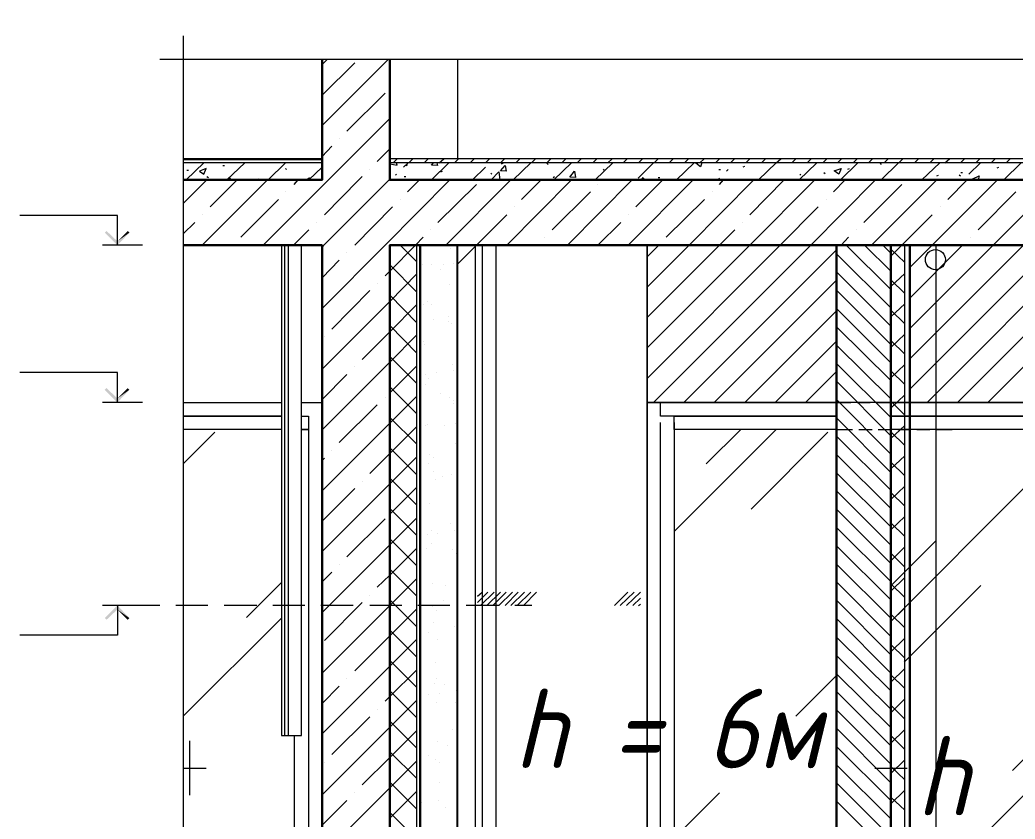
# Model space of a CAD drawing. Header units: millimetres. Extents: x -356862 to 418287, y 0 to 839748.
# Drawn here: x 371350 to 375108, y 774891 to 777908 of the extents above; entities that cross this region are included whole.
import ezdxf

# ---------------------------------------------------------------- set-up
doc = ezdxf.new("R2010")
doc.units = ezdxf.units.MM
doc.layers.add('PDF _Геометрия', color=7, linetype='Continuous', true_color=0xbababa)
doc.layers.add('PDF _Сплошная заливка', color=7, linetype='Continuous', true_color=0xf50000)
doc.styles.add('ISOCPEUR_I', font='isocpeui.ttf', dxfattribs={"width": 0.9, "height": 2.5})

msp = doc.modelspace()

# ---------------------------------------------------------------- linework, layer by layer
at = {"layer": 'PDF _Геометрия', "color": 7, "lineweight": 5}
for points in [[(396957.4412, 777758.3315), (396868.6783, 777758.3315), (384491.668, 777758.3315), (384454.8639, 777907.713), (384381.2556, 777611.1151), (384344.4515, 777758.3315), (371967.4412, 777758.3315), (371878.6783, 777758.3315)], [(371967.4412, 777847.0944), (371967.4412, 777758.3315), (371967.4412, 773159.981), (371818.0598, 773123.1769), (372114.6577, 773049.5687), (371967.4412, 773012.7645), (371967.4412, 768414.414), (371967.4412, 768325.6511)], [(372491.3587, 777383.7955), (371967.4412, 777383.7955)], [(372491.3587, 777379.4656), (371967.4412, 777379.4656)], [(395965.8948, 777383.7955), (372746.8227, 777383.7955)], [(372491.3587, 777368.6408), (371967.4412, 777368.6408)], [(395965.8948, 777368.6408), (372746.8227, 777368.6408)], [(372337.6474, 777056.8882), (372337.6474, 775205.8573), (372363.6268, 775205.8573)], [(372350.6371, 775205.8573), (372350.6371, 777056.8882)], [(371967.4412, 776463.6924), (372337.6474, 776463.6924)], [(372413.4206, 776463.6924), (372491.3587, 776463.6924)], [(374318.5752, 773701.2181), (373718.8845, 773701.2181), (373718.8845, 776463.6924), (374433.3175, 776463.6924)], [(374638.9876, 776463.6924), (375559.0907, 776463.6924), (375559.0907, 773701.2181), (374753.7299, 773701.2181)]]:
    msp.add_lwpolyline(points, dxfattribs=at)
at = {"layer": 'PDF _Геометрия', "color": 7, "lineweight": 30}
for points in [[(372491.3587, 777758.3315), (372491.3587, 777303.6924), (371967.4412, 777303.6924)], [(395965.8948, 777758.3315), (395965.8948, 777303.6924), (372746.8227, 777303.6924), (372746.8227, 777758.3315)], [(371967.4412, 777056.8882), (372491.3587, 777056.8882), (372491.3587, 773006.2697), (371967.4412, 773006.2697)], [(379139.9154, 768659.0532), (372746.8227, 768659.0532), (372746.8227, 772761.6305), (372746.8227, 773006.2697), (372746.8227, 777056.8882), (378628.9876, 777056.8882)], [(374433.3175, 773006.2697), (374433.3175, 777056.8882), (374638.9876, 777056.8882), (374638.9876, 768793.28), (374433.3175, 768793.28), (374433.3175, 777056.8882)]]:
    msp.add_lwpolyline(points, dxfattribs=at)
at = {"layer": 'PDF _Геометрия', "lineweight": 5}
for points in [[(372491.3587, 777738.847), (372510.8433, 777758.3315)], [(372491.3587, 777509.3625), (372740.3278, 777758.3315)], [(372491.3587, 777624.1047), (372614.7608, 777745.3419)], [(372584.4515, 777487.713), (372729.5031, 777630.5996)], [(372268.369, 777056.8882), (372515.1732, 777303.6924), (372746.8227, 777535.3419)], [(372556.3072, 777459.5687), (372556.3072, 777459.5687)], [(372491.3587, 777392.4553), (372528.1629, 777431.4243)], [(372699.1938, 777372.9707), (372746.8227, 777420.5996)], [(371978.266, 777303.6924), (372045.3794, 777368.6408)], [(372116.8227, 777357.8161), (372123.3175, 777357.8161)], [(372131.9773, 777303.6924), (372199.0907, 777368.6408)], [(372287.8536, 777303.6924), (372352.802, 777368.6408)], [(372352.802, 777346.9913), (372357.1319, 777342.6614)], [(372441.5649, 777303.6924), (372491.3587, 777351.3212)], [(372671.0495, 777344.8264), (372671.0495, 777344.8264)], [(372746.8227, 777368.6408), (372746.8227, 777368.6408)], [(372746.8227, 777364.3109), (372774.967, 777359.981), (372772.802, 777368.6408)], [(372798.7814, 777351.3212), (372816.101, 777368.6408)], [(372807.4412, 777357.8161), (372813.9361, 777362.146)], [(372904.8639, 777303.6924), (372969.8123, 777368.6408)], [(372924.3484, 777368.6408), (372926.5134, 777357.8161), (372904.8639, 777359.981), (372911.3587, 777368.6408)], [(373058.5752, 777303.6924), (373108.369, 777351.3212)], [(373168.9876, 777364.3109), (373175.4824, 777366.4759)], [(373212.2866, 777303.6924), (373279.4, 777368.6408)], [(373340.0185, 777366.4759), (373344.3484, 777362.146)], [(373365.9979, 777303.6924), (373433.1113, 777368.6408)], [(373521.8742, 777303.6924), (373588.9876, 777368.6408)], [(373552.1835, 777340.4965), (373556.5134, 777344.8264)], [(373684.2453, 777310.1872), (373742.6989, 777368.6408), (373738.369, 777366.4759)], [(373829.2969, 777303.6924), (373896.4103, 777368.6408)], [(373924.5546, 777368.6408), (373920.2247, 777353.4862), (373902.9051, 777366.4759), (373909.4, 777368.6408)], [(373989.5031, 777342.6614), (373995.9979, 777342.6614)], [(374017.6474, 777336.1666), (374024.1422, 777342.6614)], [(374050.1216, 777366.4759), (374050.1216, 777368.6408)], [(374080.4309, 777353.4862), (374086.9257, 777355.6511)], [(374138.8845, 777303.6924), (374205.9979, 777368.6408)], [(374292.5959, 777303.6924), (374357.5443, 777366.4759)], [(374448.4721, 777303.6924), (374513.4206, 777368.6408)], [(374476.6165, 777344.8264), (374483.1113, 777346.9913)], [(374597.8536, 777366.4759), (374602.1835, 777362.146)], [(374602.1835, 777303.6924), (374667.1319, 777368.6408)], [(374755.8948, 777303.6924), (374823.0082, 777368.6408)], [(374933.4206, 777325.3419), (374976.7196, 777368.6408)], [(375039.5031, 777349.1563), (375045.9979, 777351.3212)], [(375065.4824, 777303.6924), (375130.4309, 777368.6408)], [(371967.4412, 777214.9295), (372056.2041, 777303.6924)], [(371980.4309, 777340.4965), (371986.9257, 777340.4965)], [(372038.8845, 777056.8882), (372285.6886, 777303.6924)], [(372056.2041, 777316.6821), (372062.6989, 777312.3522)], [(372069.1938, 777201.9398), (372170.9464, 777303.6924)], [(372140.6371, 777312.3522), (372144.967, 777305.8573)], [(372251.0495, 777308.0223), (372255.3794, 777303.6924)], [(372385.2763, 777286.3728), (372400.4309, 777303.6924)], [(372437.235, 777308.0223), (372443.7299, 777312.3522)], [(372491.3587, 777048.2285), (372497.8536, 777056.8882), (372744.6577, 777303.6924), (372746.8227, 777303.6924)], [(372491.3587, 776818.7439), (372729.5031, 777056.8882), (372974.1422, 777303.6924)], [(372500.0185, 777171.6305), (372629.9154, 777303.6924), (372642.9051, 777316.6821)], [(372768.4721, 777321.012), (372772.802, 777325.3419)], [(372800.9464, 777316.6821), (372807.4412, 777316.6821)], [(372813.9361, 777258.2285), (372859.4, 777303.6924)], [(372939.5031, 777334.0017), (372945.9979, 777336.1666)], [(372958.9876, 777056.8882), (373203.6268, 777303.6924)], [(373127.8536, 777329.6718), (373132.1835, 777325.3419)], [(373140.8433, 777303.6924), (373130.0185, 777303.6924), (373158.1629, 777334.0017), (373162.4928, 777303.6924)], [(373188.4721, 777056.8882), (373433.1113, 777303.6924)], [(373244.7608, 777230.0841), (373318.369, 777303.6924)], [(373363.833, 777312.3522), (373368.1629, 777316.6821)], [(373417.9567, 777056.8882), (373662.5959, 777303.6924)], [(373647.4412, 777056.8882), (373892.0804, 777303.6924)], [(373675.5855, 777201.9398), (373777.3381, 777303.6924)], [(373697.235, 777303.6924), (373703.7299, 777312.3522), (373705.8948, 777303.6924)], [(373760.0185, 777312.3522), (373766.5134, 777312.3522)], [(373876.9257, 777056.8882), (374121.5649, 777303.6924)], [(373985.1732, 777303.6924), (373991.668, 777310.1872)], [(373991.668, 777286.3728), (374006.8227, 777303.6924)], [(374106.4103, 777056.8882), (374351.0495, 777303.6924)], [(374106.4103, 777171.6305), (374236.3072, 777303.6924)], [(374294.7608, 777321.012), (374299.0907, 777325.3419)], [(374335.8948, 777056.8882), (374580.534, 777303.6924)], [(374385.6886, 777331.8367), (374390.0185, 777327.5068)], [(374422.4928, 777258.2285), (374465.7917, 777303.6924)], [(374565.3794, 777056.8882), (374812.1835, 777303.6924)], [(374794.8639, 777056.8882), (375041.668, 777303.6924)], [(374812.1835, 777318.847), (374818.6783, 777321.012)], [(374853.3175, 777230.0841), (374926.9257, 777303.6924)], [(374896.6165, 777323.1769), (374900.9464, 777318.847)], [(374903.1113, 777331.8367), (374909.6062, 777331.8367)], [(374955.0701, 777303.6924), (374948.5752, 777308.0223), (374972.3897, 777318.847), (374968.0598, 777303.6924)], [(375024.3484, 777056.8882), (375271.1526, 777303.6924)], [(375037.3381, 777303.6924), (375037.3381, 777303.6924)], [(372928.6783, 777143.4862), (373073.7299, 777286.3728)], [(373532.6989, 777286.3728), (373532.6989, 777286.3728)], [(374537.235, 777143.4862), (374680.1216, 777286.3728)], [(372183.9361, 777087.1975), (372326.8227, 777230.0841)], [(372354.967, 777258.2285), (372354.967, 777258.2285)], [(372785.7917, 777230.0841), (372785.7917, 777230.0841)], [(373359.5031, 777115.3419), (373504.5546, 777258.2285)], [(373790.3278, 777087.1975), (373935.3794, 777230.0841)], [(373963.5237, 777258.2285), (373963.5237, 777258.2285)], [(374394.3484, 777230.0841), (374394.3484, 777230.0841)], [(374968.0598, 777115.3419), (375110.9464, 777258.2285)], [(372614.7608, 777056.8882), (372757.6474, 777201.9398)], [(373216.6165, 777201.9398), (373216.6165, 777201.9398)], [(374221.1526, 777056.8882), (374364.0391, 777201.9398)], [(374825.1732, 777201.9398), (374825.1732, 777201.9398)], [(372038.8845, 777171.6305), (372038.8845, 777171.6305)], [(373073.7299, 777056.8882), (373188.4721, 777171.6305)], [(373647.4412, 777171.6305), (373647.4412, 777171.6305)], [(374680.1216, 777056.8882), (374794.8639, 777171.6305)], [(371967.4412, 777100.1872), (372010.7402, 777143.4862)], [(372469.7093, 777143.4862), (372469.7093, 777143.4862)], [(373532.6989, 777056.8882), (373619.2969, 777143.4862)], [(374078.266, 777143.4862), (374078.266, 777143.4862)], [(372383.1113, 777056.8882), (372441.5649, 777115.3419)], [(372844.2453, 777056.8882), (372872.3897, 777087.1975)], [(372900.534, 777115.3419), (372900.534, 777115.3419)], [(373331.3587, 777087.1975), (373331.3587, 777087.1975)], [(373991.668, 777056.8882), (374050.1216, 777115.3419)], [(374450.6371, 777056.8882), (374478.7814, 777087.1975)], [(374509.0907, 777115.3419), (374509.0907, 777115.3419)], [(374939.9154, 777087.1975), (374939.9154, 777087.1975)], [(372153.6268, 777056.8882), (372153.6268, 777056.8882)], [(373303.2144, 777056.8882), (373303.2144, 777056.8882)], [(373762.1835, 777056.8882), (373762.1835, 777056.8882)], [(374638.9876, 776890.1872), (374470.1216, 777056.8882)], [(374638.9876, 776959.4656), (374539.4, 777056.8882)], [(374638.9876, 777026.579), (374608.6783, 777056.8882)], [(374909.6062, 777056.8882), (374909.6062, 777056.8882)], [(372584.4515, 777028.7439), (372584.4515, 777028.7439)], [(374638.9876, 776820.9089), (374433.3175, 777024.414)], [(372491.3587, 776933.4862), (372556.3072, 777000.5996)], [(372729.5031, 776942.146), (372746.8227, 776959.4656)], [(374638.9876, 776751.6305), (374433.3175, 776957.3006)], [(372699.1938, 776914.0017), (372699.1938, 776914.0017)], [(372528.1629, 776740.8058), (372671.0495, 776885.8573)], [(374638.9876, 776682.3522), (374433.3175, 776888.0223)], [(372491.3587, 776589.2594), (372746.8227, 776844.7233)], [(374638.9876, 776613.0738), (374433.3175, 776818.7439)], [(374638.9876, 776545.9604), (374433.3175, 776749.4656)], [(372500.0185, 776712.6614), (372500.0185, 776712.6614)], [(372642.9051, 776626.0635), (372746.8227, 776729.981)], [(374638.9876, 776476.6821), (374433.3175, 776680.1872)], [(372491.3587, 776359.7748), (372746.8227, 776615.2388)], [(372614.7608, 776597.9192), (372614.7608, 776597.9192)], [(374638.9876, 776407.4037), (374433.3175, 776610.9089)], [(372491.3587, 776474.5171), (372584.4515, 776569.7748)], [(374638.9876, 776338.1254), (374433.3175, 776543.7955)], [(372729.5031, 776483.1769), (372729.5031, 776483.1769)], [(372556.3072, 776312.146), (372699.1938, 776455.0326)], [(374638.9876, 776268.847), (374433.3175, 776474.5171)], [(374638.9876, 776199.5687), (374433.3175, 776405.2388)], [(372491.3587, 776130.2903), (372746.8227, 776385.7542)], [(374638.9876, 776132.4553), (374433.3175, 776335.9604)], [(372491.3587, 776245.0326), (372500.0185, 776253.6924)], [(372528.1629, 776281.8367), (372528.1629, 776281.8367)], [(372671.0495, 776195.2388), (372746.8227, 776271.012)], [(374638.9876, 776063.1769), (374433.3175, 776266.6821)], [(374638.9876, 775993.8986), (374433.3175, 776197.4037)], [(372491.3587, 775900.8058), (372746.8227, 776156.2697)], [(372491.3587, 776015.548), (372614.7608, 776138.9501)], [(372642.9051, 776167.0944), (372642.9051, 776167.0944)], [(374638.9876, 775924.6202), (374433.3175, 776130.2903)], [(374638.9876, 775855.3419), (374433.3175, 776061.012)], [(372584.4515, 775881.3212), (372729.5031, 776024.2078)], [(374638.9876, 775788.2285), (374433.3175, 775991.7336)], [(372491.3587, 775671.3212), (372746.8227, 775926.7852)], [(374638.9876, 775718.9501), (374433.3175, 775922.4553)], [(372556.3072, 775851.012), (372556.3072, 775851.012)], [(374638.9876, 775649.6718), (374433.3175, 775853.1769)], [(372491.3587, 775786.0635), (372528.1629, 775822.8676)], [(372699.1938, 775766.579), (372746.8227, 775812.0429)], [(374638.9876, 775580.3934), (374433.3175, 775786.0635)], [(372671.0495, 775736.2697), (372671.0495, 775736.2697)], [(372491.3587, 775441.8367), (372746.8227, 775697.3006)], [(372500.0185, 775565.2388), (372642.9051, 775708.1254)], [(374638.9876, 775511.1151), (374433.3175, 775716.7852)], [(374638.9876, 775441.8367), (374433.3175, 775647.5068)], [(372614.7608, 775450.4965), (372746.8227, 775582.5584)], [(374638.9876, 775374.7233), (374433.3175, 775578.2285)], [(374638.9876, 775305.445), (374433.3175, 775508.9501)], [(372491.3587, 775212.3522), (372746.8227, 775467.8161)], [(374638.9876, 775236.1666), (374433.3175, 775439.6718)], [(372491.3587, 775327.0944), (372556.3072, 775392.0429)], [(372584.4515, 775420.1872), (372584.4515, 775420.1872)], [(372729.5031, 775335.7542), (372746.8227, 775353.0738)], [(374638.9876, 775166.8882), (374433.3175, 775372.5584)], [(372528.1629, 775134.414), (372671.0495, 775277.3006)], [(372699.1938, 775305.445), (372699.1938, 775305.445)], [(374638.9876, 775097.6099), (374433.3175, 775303.28)], [(372491.3587, 774982.8676), (372746.8227, 775238.3315)], [(374638.9876, 775028.3315), (374433.3175, 775234.0017)], [(374638.9876, 774961.2181), (374433.3175, 775164.7233)], [(372500.0185, 775106.2697), (372500.0185, 775106.2697)], [(372642.9051, 775019.6718), (372746.8227, 775123.5893)], [(374638.9876, 774891.9398), (374433.3175, 775095.445)], [(374638.9876, 774822.6614), (374433.3175, 775028.3315)], [(372491.3587, 774753.3831), (372746.8227, 775008.847)], [(372614.7608, 774991.5274), (372614.7608, 774991.5274)], [(372491.3587, 774868.1254), (372584.4515, 774961.2181)], [(374638.9876, 774753.3831), (374433.3175, 774959.0532)]]:
    msp.add_lwpolyline(points, dxfattribs=at)
at = {"layer": 'PDF _Геометрия', "color": 7, "lineweight": 9}
for points in [[(373002.2866, 777758.3315), (373002.2866, 777383.7955)], [(372363.6268, 777056.8882), (372363.6268, 775205.8573), (372413.4206, 775205.8573), (372413.4206, 777056.8882)], [(373002.2866, 777056.8882), (373002.2866, 768793.28)], [(374433.3175, 776463.6924), (374487.4412, 776463.6924)], [(374511.2556, 776463.6924), (374561.0495, 776463.6924)], [(374584.8639, 776463.6924), (374638.9876, 776463.6924)], [(374433.3175, 776361.9398), (374493.9361, 776361.9398)], [(374517.7505, 776361.9398), (374567.5443, 776361.9398)], [(374591.3587, 776361.9398), (374638.9876, 776361.9398)], [(374664.967, 776361.9398), (374712.5959, 776361.9398)], [(374736.4103, 776361.9398), (374786.2041, 776361.9398)], [(374810.0185, 776361.9398), (374870.6371, 776361.9398)]]:
    msp.add_lwpolyline(points, dxfattribs=at)
at = {"layer": 'PDF _Геометрия', "color": 8, "lineweight": 5, "true_color": 0x787878}
for points in [[(372759.8123, 777368.6408), (372774.967, 777383.7955)], [(372818.266, 777368.6408), (372833.4206, 777383.7955)], [(372876.7196, 777368.6408), (372891.8742, 777383.7955)], [(372933.0082, 777368.6408), (372950.3278, 777383.7955)], [(372991.4618, 777368.6408), (373006.6165, 777383.7955)], [(373049.9154, 777368.6408), (373065.0701, 777383.7955)], [(373108.369, 777368.6408), (373123.5237, 777383.7955)], [(373164.6577, 777368.6408), (373179.8123, 777383.7955)], [(373223.1113, 777368.6408), (373238.266, 777383.7955)], [(373281.5649, 777368.6408), (373296.7196, 777383.7955)], [(373340.0185, 777368.6408), (373355.1732, 777383.7955)], [(373396.3072, 777368.6408), (373411.4618, 777383.7955)], [(373454.7608, 777368.6408), (373469.9154, 777383.7955)], [(373513.2144, 777368.6408), (373528.369, 777383.7955)], [(373569.5031, 777368.6408), (373586.8227, 777383.7955)], [(373627.9567, 777368.6408), (373643.1113, 777383.7955)], [(373686.4103, 777368.6408), (373701.5649, 777383.7955)], [(373744.8639, 777368.6408), (373760.0185, 777383.7955)], [(373801.1526, 777368.6408), (373816.3072, 777383.7955)], [(373859.6062, 777368.6408), (373874.7608, 777383.7955)], [(373918.0598, 777368.6408), (373933.2144, 777383.7955)], [(373976.5134, 777368.6408), (373991.668, 777383.7955)], [(374032.802, 777368.6408), (374047.9567, 777383.7955)], [(374091.2556, 777368.6408), (374106.4103, 777383.7955)], [(374149.7093, 777368.6408), (374164.8639, 777383.7955)], [(374205.9979, 777368.6408), (374223.3175, 777383.7955)], [(374264.4515, 777368.6408), (374279.6062, 777383.7955)], [(374322.9051, 777368.6408), (374338.0598, 777383.7955)], [(374381.3587, 777368.6408), (374396.5134, 777383.7955)], [(374437.6474, 777368.6408), (374452.802, 777383.7955)], [(374496.101, 777368.6408), (374511.2556, 777383.7955)], [(374554.5546, 777368.6408), (374569.7093, 777383.7955)], [(374613.0082, 777368.6408), (374628.1629, 777383.7955)], [(374669.2969, 777368.6408), (374684.4515, 777383.7955)], [(374727.7505, 777368.6408), (374742.9051, 777383.7955)], [(374786.2041, 777368.6408), (374801.3587, 777383.7955)], [(374842.4928, 777368.6408), (374859.8123, 777383.7955)], [(374900.9464, 777368.6408), (374916.101, 777383.7955)], [(374959.4, 777368.6408), (374974.5546, 777383.7955)], [(375017.8536, 777368.6408), (375033.0082, 777383.7955)], [(375074.1422, 777368.6408), (375089.2969, 777383.7955)]]:
    msp.add_lwpolyline(points, dxfattribs=at)
at = {"layer": 'PDF _Геометрия', "lineweight": 5}
for points in [[(372054.0391, 777346.9913), (372028.0598, 777336.1666), (372045.3794, 777325.3419)], [(373181.9773, 777357.8161), (373186.3072, 777336.1666), (373164.6577, 777338.3315)], [(374450.6371, 777346.9913), (374441.9773, 777325.3419), (374424.6577, 777338.3315)], [(373443.9361, 777336.1666), (373448.266, 777312.3522), (373426.6165, 777314.5171)]]:
    msp.add_lwpolyline(points, close=True, dxfattribs=at)
at = {"layer": 'PDF _Геометрия', "color": 112, "lineweight": 5, "true_color": 0x00b85c}
for points in [[(371718.4721, 777056.8882), (371718.4721, 777169.4656), (371350.4309, 777169.4656)], [(371813.7299, 777056.8882), (371662.1835, 777056.8882)], [(371718.4721, 776463.6924), (371718.4721, 776576.2697), (371350.4309, 776576.2697)], [(371813.7299, 776463.6924), (371662.1835, 776463.6924)], [(371718.4721, 775697.3006), (371718.4721, 775584.7233), (371350.4309, 775584.7233)], [(371878.6783, 775697.3006), (371813.7299, 775697.3006), (371662.1835, 775697.3006)], [(372060.534, 775697.3006), (371939.2969, 775697.3006)], [(372244.5546, 775697.3006), (372121.1526, 775697.3006)], [(372426.4103, 775697.3006), (372305.1732, 775697.3006)], [(372608.266, 775697.3006), (372487.0288, 775697.3006)], [(372792.2866, 775697.3006), (372671.0495, 775697.3006)], [(372974.1422, 775697.3006), (372852.9051, 775697.3006)], [(373158.1629, 775697.3006), (373034.7608, 775697.3006)], [(373283.7299, 775697.3006), (373218.7814, 775697.3006)]]:
    msp.add_lwpolyline(points, dxfattribs=at)
at = {"layer": 'PDF _Геометрия', "color": 171, "lineweight": 20, "true_color": 0x7f7fff}
for points in [[(372746.8227, 776959.4656), (372844.2453, 777056.8882)], [(372848.5752, 776994.1047), (372785.7917, 777056.8882)], [(373718.8845, 777013.5893), (373762.1835, 777056.8882)], [(373718.8845, 776898.847), (373876.9257, 777056.8882)], [(373718.8845, 776784.1047), (373991.668, 777056.8882)], [(373718.8845, 776669.3625), (374106.4103, 777056.8882)], [(373718.8845, 776554.6202), (374221.1526, 777056.8882)], [(373742.6989, 776463.6924), (374335.8948, 777056.8882)], [(374710.4309, 776972.4553), (374794.8639, 777056.8882)], [(374710.4309, 776857.713), (374909.6062, 777056.8882)], [(374710.4309, 776742.9707), (375024.3484, 777056.8882)], [(374710.4309, 776628.2285), (375139.0907, 777056.8882)], [(374710.4309, 776513.4862), (375253.833, 777056.8882)], [(374775.3794, 776463.6924), (375368.5752, 777056.8882)], [(374890.1216, 776463.6924), (375483.3175, 777056.8882)], [(375004.8639, 776463.6924), (375598.0598, 777056.8882)], [(373857.4412, 776463.6924), (374433.3175, 777039.5687)], [(372848.5752, 776879.3625), (372746.8227, 776983.28)], [(372746.8227, 776844.7233), (372848.5752, 776948.6408)], [(373972.1835, 776463.6924), (374433.3175, 776924.8264)], [(372848.5752, 776764.6202), (372746.8227, 776868.5377)], [(372746.8227, 776729.981), (372848.5752, 776833.8986)], [(374086.9257, 776463.6924), (374433.3175, 776810.0841)], [(372848.5752, 776649.8779), (372746.8227, 776753.7955)], [(372746.8227, 776615.2388), (372848.5752, 776719.1563)], [(374201.668, 776463.6924), (374433.3175, 776695.3419)], [(372848.5752, 776535.1357), (372746.8227, 776636.8882)], [(372746.8227, 776500.4965), (372848.5752, 776602.2491)], [(374316.4103, 776463.6924), (374433.3175, 776580.5996)], [(372848.5752, 776420.3934), (372746.8227, 776522.146)], [(372746.8227, 776385.7542), (372848.5752, 776487.5068)], [(374431.1526, 776463.6924), (374433.3175, 776465.8573)], [(372848.5752, 776305.6511), (372746.8227, 776407.4037)], [(372746.8227, 776271.012), (372848.5752, 776372.7645)], [(372848.5752, 776190.9089), (372746.8227, 776292.6614)], [(372746.8227, 776156.2697), (372848.5752, 776258.0223)], [(372848.5752, 776076.1666), (372746.8227, 776177.9192)], [(372746.8227, 776041.5274), (372848.5752, 776143.28)], [(372848.5752, 775961.4243), (372746.8227, 776063.1769)], [(372746.8227, 775926.7852), (372848.5752, 776028.5377)], [(372848.5752, 775846.6821), (372746.8227, 775948.4346)], [(372746.8227, 775812.0429), (372848.5752, 775913.7955)], [(372848.5752, 775731.9398), (372746.8227, 775833.6924)], [(372746.8227, 775697.3006), (372848.5752, 775799.0532)], [(372848.5752, 775617.1975), (372746.8227, 775718.9501)], [(372746.8227, 775582.5584), (372848.5752, 775684.3109)], [(372848.5752, 775502.4553), (372746.8227, 775604.2078)], [(372746.8227, 775467.8161), (372848.5752, 775569.5687)], [(372848.5752, 775387.713), (372746.8227, 775489.4656)], [(372746.8227, 775353.0738), (372848.5752, 775454.8264)], [(372848.5752, 775272.9707), (372746.8227, 775374.7233)], [(372746.8227, 775238.3315), (372848.5752, 775340.0841)], [(372848.5752, 775158.2285), (372746.8227, 775259.981)], [(372746.8227, 775123.5893), (372848.5752, 775225.3419)], [(372848.5752, 775043.4862), (372746.8227, 775145.2388)], [(372746.8227, 775008.847), (372848.5752, 775110.5996)], [(372848.5752, 774928.7439), (372746.8227, 775030.4965)], [(372746.8227, 774894.1047), (372848.5752, 774995.8573)], [(372848.5752, 774814.0017), (372746.8227, 774915.7542)]]:
    msp.add_lwpolyline(points, dxfattribs=at)
for points in [[(372746.8227, 768793.28), (372848.5752, 768793.28), (372848.5752, 777056.8882), (372746.8227, 777056.8882)], [(373002.2866, 777056.8882), (373718.8845, 777056.8882), (373718.8845, 768793.28), (373002.2866, 768793.28)], [(373718.8845, 773701.2181), (375559.0907, 773701.2181), (375559.0907, 776463.6924), (373718.8845, 776463.6924), (373718.8845, 777056.8882), (378555.3794, 777056.8882), (378555.3794, 776463.6924), (376786.6165, 776463.6924), (376786.6165, 773701.2181), (378555.3794, 773701.2181)]]:
    msp.add_lwpolyline(points, close=True, dxfattribs=at)
at = {"layer": 'PDF _Геометрия', "color": 171, "lineweight": 30, "true_color": 0x7f7fff}
msp.add_lwpolyline([(372746.8227, 777056.8882), (372861.5649, 777056.8882), (372861.5649, 768793.28), (372746.8227, 768793.28)], dxfattribs=at)
at = {"layer": 'PDF _Геометрия', "color": 24, "lineweight": 18, "true_color": 0xa12502}
msp.add_lwpolyline([(372861.5649, 768793.28), (373002.2866, 768793.28), (373002.2866, 777056.8882), (372861.5649, 777056.8882)], close=True, dxfattribs=at)
at = {"layer": 'PDF _Геометрия', "color": 8, "lineweight": 25, "true_color": 0x767676}
msp.add_lwpolyline([(372861.5649, 768793.28), (373002.2866, 768793.28), (373002.2866, 777056.8882), (372861.5649, 777056.8882)], close=True, dxfattribs=at)
at = {"layer": 'PDF _Геометрия', "color": 24, "lineweight": 18, "true_color": 0xa12502}
for points in [[(372976.3072, 777046.0635), (372976.3072, 777046.0635)], [(372870.2247, 776983.28), (372870.2247, 776983.28)], [(372904.8639, 776983.28), (372904.8639, 776983.28)], [(372948.1629, 776983.28), (372948.1629, 776983.28)], [(372989.2969, 776987.6099), (372989.2969, 776987.6099)], [(372937.3381, 776963.7955), (372937.3381, 776963.7955)], [(372974.1422, 776909.6718), (372974.1422, 776909.6718)], [(372874.5546, 776833.8986), (372874.5546, 776833.8986)], [(372887.5443, 776844.7233), (372887.5443, 776844.7233)], [(372902.6989, 776831.7336), (372902.6989, 776831.7336)], [(372967.6474, 776788.4346), (372967.6474, 776788.4346)], [(372913.5237, 776775.445), (372913.5237, 776775.445)], [(372969.8123, 776768.9501), (372969.8123, 776768.9501)], [(372980.6371, 776760.2903), (372980.6371, 776760.2903)], [(373000.1216, 776768.9501), (373000.1216, 776768.9501)], [(372874.5546, 776693.1769), (372874.5546, 776693.1769)], [(372878.8845, 776682.3522), (372878.8845, 776682.3522)], [(372984.967, 776608.7439), (372984.967, 776608.7439)], [(372883.2144, 776569.7748), (372883.2144, 776569.7748)], [(372894.0391, 776554.6202), (372894.0391, 776554.6202)], [(372922.1835, 776576.2697), (372922.1835, 776576.2697)], [(372987.1319, 776582.7645), (372987.1319, 776582.7645)], [(372883.2144, 776532.9707), (372883.2144, 776532.9707)], [(372937.3381, 776496.1666), (372937.3381, 776496.1666)], [(372971.9773, 776483.1769), (372971.9773, 776483.1769)], [(372987.1319, 776470.1872), (372987.1319, 776470.1872)], [(372989.2969, 776459.3625), (372989.2969, 776459.3625)], [(372883.2144, 776377.0944), (372883.2144, 776377.0944)], [(372889.7093, 776381.4243), (372889.7093, 776381.4243)], [(372954.6577, 776377.0944), (372954.6577, 776377.0944)], [(372993.6268, 776383.5893), (372993.6268, 776383.5893)], [(372993.6268, 776309.981), (372993.6268, 776309.981)], [(373002.2866, 776301.3212), (373002.2866, 776301.3212)], [(372898.369, 776268.847), (372898.369, 776268.847)], [(372911.3587, 776255.8573), (372911.3587, 776255.8573)], [(372894.0391, 776232.0429), (372894.0391, 776232.0429)], [(372913.5237, 776203.8986), (372913.5237, 776203.8986)], [(372945.9979, 776182.2491), (372945.9979, 776182.2491)], [(372980.6371, 776193.0738), (372980.6371, 776193.0738)], [(372920.0185, 776171.4243), (372920.0185, 776171.4243)], [(373000.1216, 776158.4346), (373000.1216, 776158.4346)], [(372898.369, 776082.6614), (372898.369, 776082.6614)], [(372976.3072, 776006.8882), (372976.3072, 776006.8882)], [(372887.5443, 775965.7542), (372887.5443, 775965.7542)], [(372904.8639, 775978.7439), (372904.8639, 775978.7439)], [(372928.6783, 775970.0841), (372928.6783, 775970.0841)], [(372991.4618, 775978.7439), (372991.4618, 775978.7439)], [(372904.8639, 775931.1151), (372904.8639, 775931.1151)], [(372885.3794, 775911.6305), (372885.3794, 775911.6305)], [(372982.802, 775907.3006), (372982.802, 775907.3006)], [(372997.9567, 775894.3109), (372997.9567, 775894.3109)], [(372909.1938, 775781.7336), (372909.1938, 775781.7336)], [(372958.9876, 775773.0738), (372958.9876, 775773.0738)], [(373000.1216, 775777.4037), (373000.1216, 775777.4037)], [(372909.1938, 775692.9707), (372909.1938, 775692.9707)], [(372948.1629, 775716.7852), (372948.1629, 775716.7852)], [(372922.1835, 775679.981), (372922.1835, 775679.981)], [(372913.5237, 775632.3522), (372913.5237, 775632.3522)], [(372991.4618, 775617.1975), (372991.4618, 775617.1975)], [(372891.8742, 775595.548), (372891.8742, 775595.548)], [(372861.5649, 775558.7439), (372861.5649, 775558.7439)], [(372926.5134, 775567.4037), (372926.5134, 775567.4037)], [(372917.8536, 775480.8058), (372917.8536, 775480.8058)], [(372915.6886, 775402.8676), (372915.6886, 775402.8676)], [(372922.1835, 775422.3522), (372922.1835, 775422.3522)], [(372954.6577, 775400.7027), (372954.6577, 775400.7027)], [(372894.0391, 775359.5687), (372894.0391, 775359.5687)], [(372935.1732, 775366.0635), (372935.1732, 775366.0635)], [(372997.9567, 775374.7233), (372997.9567, 775374.7233)], [(372924.3484, 775331.4243), (372924.3484, 775331.4243)], [(372993.6268, 775331.4243), (372993.6268, 775331.4243)], [(372984.967, 775227.5068), (372984.967, 775227.5068)], [(372928.6783, 775182.0429), (372928.6783, 775182.0429)], [(372965.4824, 775169.0532), (372965.4824, 775169.0532)], [(372894.0391, 775130.0841), (372894.0391, 775130.0841)], [(372920.0185, 775117.0944), (372920.0185, 775117.0944)], [(372933.0082, 775104.1047), (372933.0082, 775104.1047)], [(372933.0082, 775030.4965), (372933.0082, 775030.4965)], [(373002.2866, 775041.3212), (373002.2866, 775041.3212)], [(372868.0598, 774952.5584), (372868.0598, 774952.5584)], [(372930.8433, 774961.2181), (372930.8433, 774961.2181)], [(372956.8227, 774935.2388), (372956.8227, 774935.2388)]]:
    msp.add_lwpolyline(points, dxfattribs=at)
at = {"layer": 'PDF _Геометрия', "color": 1, "lineweight": 20}
msp.add_lwpolyline([(373002.2866, 776985.445), (373073.7299, 777056.8882)], dxfattribs=at)
at = {"layer": 'PDF _Геометрия', "color": 8, "lineweight": 5, "true_color": 0x808080}
for points in [[(373069.4, 777056.8882), (373069.4, 769046.579), (373069.4, 769018.4346), (373069.4, 768988.1254), (373071.5649, 768988.1254), (373071.5649, 768990.2903), (373071.5649, 768992.4553), (373071.5649, 768994.6202), (373071.5649, 768996.7852), (373071.5649, 768998.9501), (373071.5649, 769001.1151), (373071.5649, 769003.28), (373071.5649, 769005.445), (373071.5649, 769007.6099), (373071.5649, 769009.7748), (373071.5649, 769011.9398), (373071.5649, 769014.1047), (373071.5649, 769016.2697), (373071.5649, 769018.4346)], [(373097.5443, 769018.4346), (373097.5443, 769046.579), (373097.5443, 777056.8882)], [(373147.3381, 777056.8882), (373147.3381, 769055.2388), (373147.3381, 769024.9295)]]:
    msp.add_lwpolyline(points, dxfattribs=at)
at = {"layer": 'PDF _Геометрия', "color": 8, "lineweight": 25, "true_color": 0x767676}
for points in [[(374433.3175, 776820.9089), (374433.3175, 777056.8882)], [(374638.9876, 777056.8882), (374638.9876, 776820.9089)], [(374433.3175, 776457.1975), (374433.3175, 776699.6718)], [(374638.9876, 776699.6718), (374638.9876, 776457.1975)], [(374433.3175, 776091.3212), (374433.3175, 776333.7955)], [(374638.9876, 776333.7955), (374638.9876, 776091.3212)], [(374433.3175, 775725.445), (374433.3175, 775970.0841)], [(374638.9876, 775970.0841), (374638.9876, 775725.445)], [(374433.3175, 775359.5687), (374433.3175, 775604.2078)], [(374638.9876, 775604.2078), (374638.9876, 775359.5687)], [(374433.3175, 774995.8573), (374433.3175, 775238.3315)], [(374638.9876, 775238.3315), (374638.9876, 774995.8573)]]:
    msp.add_lwpolyline(points, dxfattribs=at)
at = {"layer": 'PDF _Геометрия', "color": 92, "lineweight": 30, "true_color": 0x00b800}
msp.add_lwpolyline([(374595.6886, 777056.8882), (374710.4309, 777056.8882), (374710.4309, 768793.28), (374595.6886, 768793.28)], dxfattribs=at)
at = {"layer": 'PDF _Геометрия', "color": 92, "lineweight": 5, "true_color": 0x00b800}
for points in [[(374638.9876, 777015.7542), (374680.1216, 777056.8882)], [(374690.9464, 776991.9398), (374638.9876, 777041.7336)], [(374638.9876, 776901.012), (374690.9464, 776950.8058)], [(374690.9464, 776875.0326), (374638.9876, 776926.9913)], [(374638.9876, 776786.2697), (374690.9464, 776836.0635)], [(374690.9464, 776760.2903), (374638.9876, 776812.2491)], [(374638.9876, 776671.5274), (374690.9464, 776721.3212)], [(374690.9464, 776645.548), (374638.9876, 776697.5068)], [(374638.9876, 776556.7852), (374690.9464, 776606.579)], [(374690.9464, 776530.8058), (374638.9876, 776582.7645)], [(374638.9876, 776442.0429), (374690.9464, 776491.8367)], [(374690.9464, 776416.0635), (374638.9876, 776468.0223)], [(374638.9876, 776327.3006), (374690.9464, 776377.0944)], [(374690.9464, 776301.3212), (374638.9876, 776353.28)], [(374638.9876, 776212.5584), (374690.9464, 776262.3522)], [(374690.9464, 776186.579), (374638.9876, 776238.5377)], [(374638.9876, 776097.8161), (374690.9464, 776147.6099)], [(374690.9464, 776071.8367), (374638.9876, 776123.7955)], [(374638.9876, 775983.0738), (374690.9464, 776032.8676)], [(374690.9464, 775957.0944), (374638.9876, 776009.0532)], [(374638.9876, 775866.1666), (374690.9464, 775918.1254)], [(374690.9464, 775842.3522), (374638.9876, 775894.3109)], [(374638.9876, 775751.4243), (374690.9464, 775803.3831)], [(374690.9464, 775727.6099), (374638.9876, 775779.5687)], [(374638.9876, 775636.6821), (374690.9464, 775688.6408)], [(374690.9464, 775612.8676), (374638.9876, 775664.8264)], [(374638.9876, 775521.9398), (374690.9464, 775573.8986)], [(374690.9464, 775498.1254), (374638.9876, 775550.0841)], [(374638.9876, 775407.1975), (374690.9464, 775459.1563)], [(374690.9464, 775383.3831), (374638.9876, 775435.3419)], [(374638.9876, 775292.4553), (374690.9464, 775344.414)], [(374690.9464, 775268.6408), (374638.9876, 775320.5996)], [(374638.9876, 775177.713), (374690.9464, 775229.6718)], [(374690.9464, 775153.8986), (374638.9876, 775205.8573)], [(374638.9876, 775062.9707), (374690.9464, 775114.9295)], [(374690.9464, 775039.1563), (374638.9876, 775088.9501)], [(374638.9876, 774948.2285), (374690.9464, 775000.1872)], [(374690.9464, 774924.414), (374638.9876, 774974.2078)]]:
    msp.add_lwpolyline(points, dxfattribs=at)
msp.add_lwpolyline([(374638.9876, 768793.28), (374690.9464, 768793.28), (374690.9464, 777056.8882), (374638.9876, 777056.8882)], close=True, dxfattribs=at)
at = {"layer": 'PDF _Геометрия', "color": 252, "lineweight": 18, "true_color": 0x989898}
msp.add_lwpolyline([(374810.0185, 774285.7542), (374810.0185, 777056.8882)], dxfattribs=at)
at = {"layer": 'PDF _Геометрия', "color": 252, "lineweight": 5, "true_color": 0x989898}
for points in [[(374433.3175, 776361.9398), (373820.6371, 776361.9398), (373820.6371, 776411.7336), (374433.3175, 776411.7336), (373768.6783, 776411.7336), (373768.6783, 776463.6924)], [(372413.4206, 776411.7336), (372439.4, 776411.7336), (372439.4, 776361.9398), (372413.4206, 776361.9398), (372439.4, 776361.9398), (372439.4, 775082.4553), (372439.4, 773753.1769), (372387.4412, 773753.1769), (372387.4412, 775082.4553), (372387.4412, 775205.8573)], [(375483.3175, 776411.7336), (374638.9876, 776411.7336), (375457.3381, 776411.7336), (375457.3381, 776361.9398), (374638.9876, 776361.9398)], [(373820.6371, 776387.9192), (373820.6371, 773753.1769), (373768.6783, 773753.1769), (373768.6783, 776387.9192)], [(372337.6474, 776361.9398), (371967.4412, 776361.9398)]]:
    msp.add_lwpolyline(points, dxfattribs=at)
msp.add_lwpolyline([(371967.4412, 776411.7336), (372337.6474, 776411.7336)], close=True, dxfattribs=at)
at = {"layer": 'PDF _Геометрия', "color": 254, "lineweight": 5, "true_color": 0xdcdcdc}
for points in [[(371967.4412, 776232.0429), (372086.5134, 776351.1151)], [(373820.6371, 775976.579), (374205.9979, 776361.9398)], [(373941.8742, 776232.0429), (374071.7711, 776361.9398)], [(374110.7402, 776061.012), (374400.8433, 776351.1151)], [(374638.9876, 775636.6821), (375147.7505, 776147.6099)], [(374638.9876, 775770.9089), (374810.0185, 775941.9398)], [(372205.5855, 775651.8367), (372337.6474, 775783.8986)], [(374688.7814, 775482.9707), (374978.8845, 775773.0738)], [(371967.4412, 775279.4656), (372337.6474, 775649.6718)], [(374279.6062, 775279.4656), (374433.3175, 775433.1769)], [(375097.9567, 775073.7955), (375388.0598, 775363.8986)], [(374859.8123, 774699.2594), (375457.3381, 775298.9501)], [(371991.2556, 775186.3728), (371991.2556, 774980.7027)], [(374638.9876, 775186.3728), (374638.9876, 774980.7027)], [(372054.0391, 775082.4553), (371967.4412, 775082.4553)], [(374699.6062, 775082.4553), (374578.369, 775082.4553)], [(373820.6371, 774818.3315), (373991.668, 774989.3625)]]:
    msp.add_lwpolyline(points, dxfattribs=at)
at = {"layer": 'PDF _Геометрия', "color": 92, "lineweight": 5, "true_color": 0x00dd00}
for points in [[(373078.0598, 775708.1254), (373117.0288, 775747.0944)], [(373078.0598, 775731.9398), (373095.3794, 775747.0944)], [(373088.8845, 775697.3006), (373140.8433, 775747.0944)], [(373112.6989, 775697.3006), (373164.6577, 775747.0944)], [(373136.5134, 775697.3006), (373186.3072, 775747.0944)], [(373158.1629, 775697.3006), (373210.1216, 775747.0944)], [(373181.9773, 775697.3006), (373231.7711, 775747.0944)], [(373203.6268, 775697.3006), (373255.5855, 775747.0944)], [(373227.4412, 775697.3006), (373279.4, 775747.0944)], [(373251.2556, 775697.3006), (373301.0495, 775747.0944)], [(373595.4824, 775697.3006), (373645.2763, 775747.0944)], [(373617.1319, 775697.3006), (373669.0907, 775747.0944)], [(373640.9464, 775697.3006), (373692.9051, 775747.0944)], [(373664.7608, 775697.3006), (373692.9051, 775725.445)], [(373686.4103, 775697.3006), (373692.9051, 775701.6305)]]:
    msp.add_lwpolyline(points, dxfattribs=at)
at = {"layer": 'PDF _Геометрия', "color": 252, "lineweight": 18, "true_color": 0x989898}
msp.add_circle((374806.7193, 777002.7711), 37.8866, dxfattribs=at)
at = {"layer": 'PDF _Сплошная заливка', "color": 112, "true_color": 0x00b85c, "transparency": 33554559}
for points in [[(371670.8433, 777104.5171), (371677.3381, 777111.012), (371718.4721, 777056.8882)], [(371677.3381, 777111.012), (371718.4721, 777056.8882), (371718.4721, 777072.0429)], [(371718.4721, 777072.0429), (371763.9361, 777104.5171), (371757.4412, 777111.012)], [(371718.4721, 777056.8882), (371718.4721, 777072.0429), (371763.9361, 777104.5171)], [(371670.8433, 776511.3212), (371677.3381, 776517.8161), (371718.4721, 776463.6924)], [(371677.3381, 776517.8161), (371718.4721, 776463.6924), (371718.4721, 776478.847)], [(371718.4721, 776478.847), (371763.9361, 776511.3212), (371757.4412, 776517.8161)], [(371718.4721, 776463.6924), (371718.4721, 776478.847), (371763.9361, 776511.3212)], [(371670.8433, 775649.6718), (371677.3381, 775643.1769), (371718.4721, 775697.3006)], [(371677.3381, 775643.1769), (371718.4721, 775697.3006), (371718.4721, 775682.146)], [(371718.4721, 775697.3006), (371718.4721, 775682.146), (371763.9361, 775649.6718)], [(371718.4721, 775682.146), (371763.9361, 775649.6718), (371757.4412, 775643.1769)]]:
    msp.add_solid(points, dxfattribs=at)

# ---------------------------------------------------------------- texts
at = {"color": 1, "char_height": 300, "width": 2817.723091, "attachment_point": 8, "line_spacing_factor": 1.139951, "style": 'ISOCPEUR_I'}
for insert in [(373796.3028, 775082.9168), (375315.0141, 774904.3085)]:
    msp.add_mtext('\\pxqc,t8.46667,16.93333,25.4,33.86667,42.33333,50.8,59.26667,67.73333,76.2,84.66667,93.13333,101.6,110.06667,118.53333,127,135.46667,143.93333,152.4,160.86667,169.33333,177.8,186.26667,194.73333,203.2,211.66667,220.13333,228.6,237.06667,245.53333,254,262.46667,270.93333;h = 6м', dxfattribs=dict(at, insert=insert))

doc.saveas('drawing.dxf')
